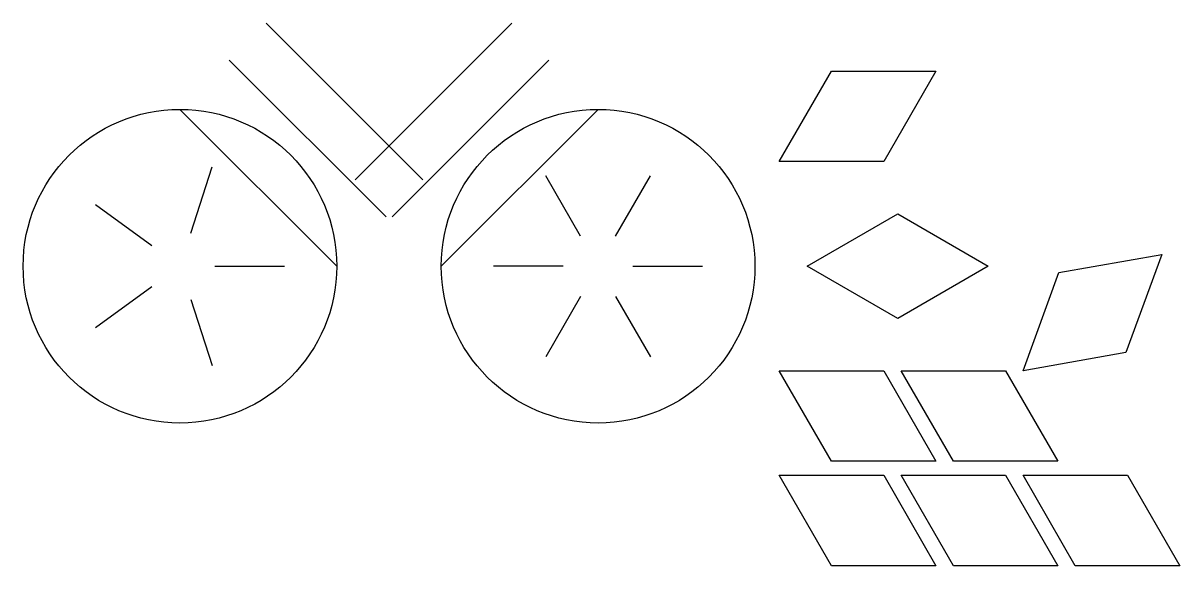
# Model space of a CAD drawing. Header units: millimetres. Extents: x 5 to 337, y 74 to 230.
import ezdxf

# ---------------------------------------------------------------- set-up
doc = ezdxf.new("R2010")
doc.units = ezdxf.units.MM

# ---------------------------------------------------------------- blocks, each defined once
blk = doc.blocks.new('*U4')
blk.add_line((-10, 0), (10, 0))
blk = doc.blocks.new('*U5')
at = {"color": 0, "linetype": 'ByBlock', "lineweight": -2, "transparency": 16777216}
for p, rotation in [((56.18, 179.02), 72), ((33.82, 171.76), 144), ((33.82, 148.24), 215.9999999999999), ((56.18, 140.98), 287.9999999999999)]:
    blk.add_blockref('*U4', p, dxfattribs=dict(at, rotation=rotation))
blk.add_blockref('*U4', (70, 160), dxfattribs=at)
blk = doc.blocks.new('*U6')
blk.add_line((10, 0), (-10, 0))
blk = doc.blocks.new('*U7')
at = {"color": 0, "linetype": 'ByBlock', "lineweight": -2, "transparency": 16777216}
for p, rotation in [((160, 177.32), 299.9999999999999), ((180, 177.32), 240), ((190, 160), 180), ((160, 142.68), 59.99999999999999), ((180, 142.68), 120)]:
    blk.add_blockref('*U6', p, dxfattribs=dict(at, rotation=rotation))
blk.add_blockref('*U6', (150, 160), dxfattribs=at)
blk = doc.blocks.new('*U8')
for p, q in [((-22.5, 12.99), (7.5, 12.99)), ((-7.5, -12.99), (-22.5, 12.99)), ((7.5, 12.99), (22.5, -12.99)), ((22.5, -12.99), (-7.5, -12.99))]:
    blk.add_line(p, q)
blk = doc.blocks.new('*U9')
at = {"color": 0, "linetype": 'ByBlock', "lineweight": -2, "transparency": 16777216, "rotation": 70}
blk.add_blockref('*U8', (67.4, 29.69), dxfattribs=at)
at = {"color": 0, "linetype": 'ByBlock', "lineweight": -2, "transparency": 16777216}
for p in [(0, 0), (35, 0), (0, -30), (35, -30), (70, -30)]:
    blk.add_blockref('*U8', p, dxfattribs=at)

msp = doc.modelspace()

# ---------------------------------------------------------------- linework, layer by layer
for p, q in [((74.75, 229.75), (119.75, 184.75)), ((145.25, 229.75), (100.25, 184.75)), ((64.14, 219.14), (109.14, 174.14)), ((155.86, 219.14), (110.86, 174.14)), ((221.96, 190), (236.96, 215.98)), ((236.96, 215.98), (266.96, 215.98)), ((266.96, 215.98), (251.96, 190)), ((50, 205), (95, 160)), ((170, 205), (125, 160)), ((251.96, 190), (221.96, 190)), ((230, 160), (255.98, 175)), ((255.98, 175), (281.96, 160)), ((255.98, 145), (230, 160)), ((281.96, 160), (255.98, 145)), ((281.96, 160), (255.98, 145))]:
    msp.add_line(p, q)
for centre in [(50, 160), (170, 160)]:
    msp.add_circle(centre, 45)

# ---------------------------------------------------------------- block references
for name, p in [('*U5', (0, 0)), ('*U7', (0, 0)), ('*U9', (244.46, 117.01))]:
    msp.add_blockref(name, p)

doc.saveas('drawing.dxf')
